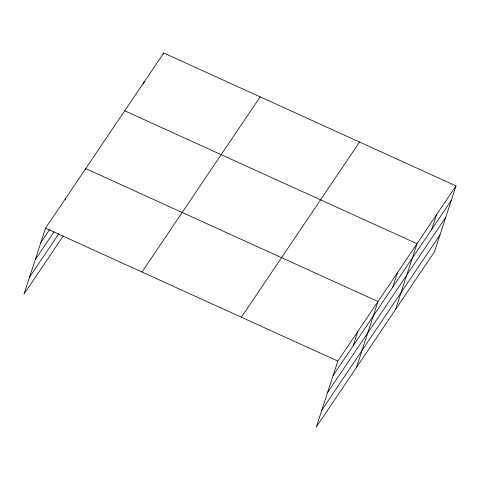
<?xml version="1.0" encoding="UTF-8"?>
<svg xmlns="http://www.w3.org/2000/svg" width="480" height="480" viewBox="0 0 480 480"><rect width="100%" height="100%" fill="white"/><g stroke="black" fill="none" stroke-linecap="round" stroke-linejoin="round"><path stroke-width="0.72" d="M456 185.91L337.83 361.092L316.284 427.014L434.454 251.832L456 185.91L163.716 52.986L45.546 228.168L24 294.09L63.342 235.77M65.184 199.764L65.634 198.384M85.278 169.986L85.728 168.606L378.006 301.53L356.46 367.452M143.544 83.958L144.222 81.888M163.266 54.36L163.716 52.986M353.19 345.786L357.918 331.308M392.772 287.1L397.506 272.622M395.454 309.642L417.006 243.72L124.722 110.796M431.772 229.284L436.5 214.812M40.818 242.64L49.608 229.614M35.268 259.62L54.102 231.702M29.55 277.116L58.848 233.682M142.002 272.034L260.172 96.846M241.374 317.226L359.55 142.044M333.096 375.564L451.272 200.382M327.546 392.544L445.722 217.362M321.834 410.034L440.004 234.852M45.546 228.168L337.83 361.092"/></g></svg>
